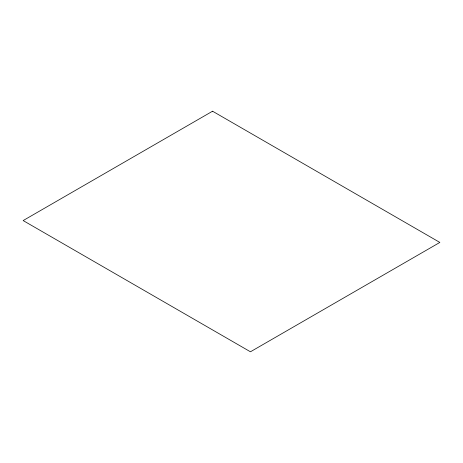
<?xml version="1.0" encoding="UTF-8"?>
<svg xmlns="http://www.w3.org/2000/svg" width="463" height="463" viewBox="0 0 463 463"><rect width="100%" height="100%" fill="white"/><g stroke="black" fill="none" stroke-linecap="round" stroke-linejoin="round"><path stroke-width="0.69" d="M212.558 111.213L23.15 220.567L250.442 351.787L439.85 242.433L212.558 111.213"/></g></svg>
